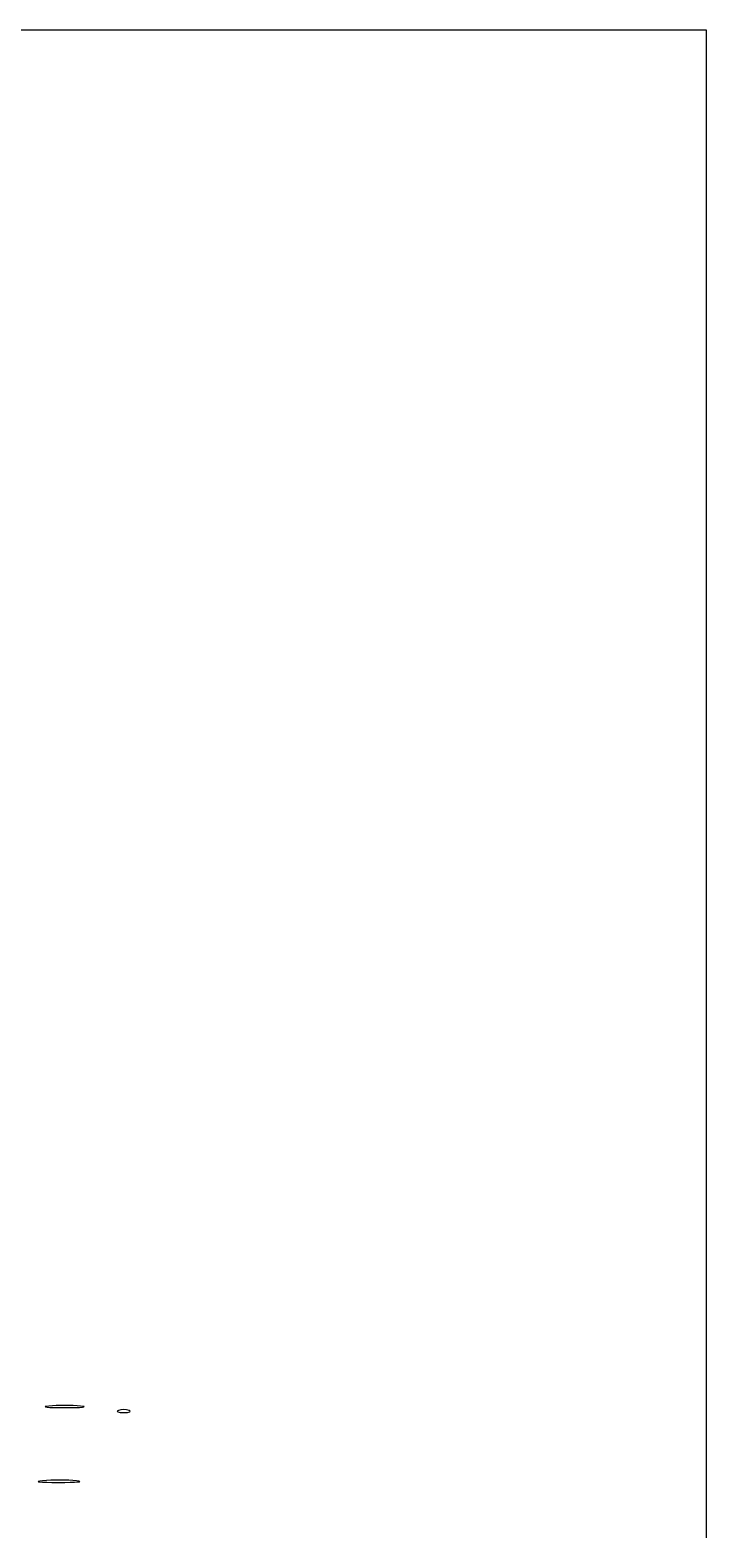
# Model space of a CAD drawing. Extents: x 759 to 1343, y 121 to 552.
# Drawn here: x 1245.8 to 1343.3, y 336.2 to 552.3 of the extents above; entities that cross this region are included whole.
import ezdxf

# ---------------------------------------------------------------- set-up
doc = ezdxf.new("R2010")
doc.units = 0
doc.layers.add('Ebene_1', color=7, linetype='CONTINUOUS')

msp = doc.modelspace()

# ---------------------------------------------------------------- linework, layer by layer
at = {"layer": 'Ebene_1', "color": 7}
for points in [[(759.149696, 336.765508), (759.149696, 552.287068), (1051.22584, 552.287068), (1343.30192, 552.287068), (1343.30192, 336.765508), (1343.30192, 121.243956), (1051.22584, 121.243956), (759.149696, 121.243956), (759.149696, 336.765508), (759.149696, 336.765508)], [(1253.09304, 353.964428), (1253.09304, 353.964428)], [(1260.09064, 353.326132), (1260.09064, 353.326132)], [(1252.50064, 343.187428), (1252.50064, 343.187388)]]:
    msp.add_lwpolyline(points, close=True, dxfattribs=at)
for points in [[(1248.52936, 353.964428), (1247.27432, 353.835268), (1248.30112, 353.729596), (1250.8112, 353.729596)], [(1253.09304, 353.964428), (1251.838, 354.093588), (1249.78432, 354.093588), (1248.52936, 353.964428)], [(1250.8112, 353.729596), (1253.3212, 353.729596), (1254.348, 353.835268), (1253.09304, 353.964428)], [(1258.56944, 353.326132), (1258.15112, 353.160052), (1258.49344, 353.024164), (1259.33008, 353.024164)], [(1260.09064, 353.326132), (1259.67232, 353.492204), (1258.98776, 353.492204), (1258.56944, 353.326132)], [(1259.33008, 353.024164), (1260.16672, 353.024164), (1260.50904, 353.160052), (1260.09064, 353.326132)], [(1247.63264, 343.191388), (1246.20144, 343.064916), (1247.22104, 342.959668), (1249.8984, 342.957492)], [(1252.50064, 343.187388), (1251.25448, 343.316036), (1249.06384, 343.317812), (1247.63264, 343.191388)], [(1249.8984, 342.957492), (1252.57584, 342.955092), (1253.7468, 343.058796), (1252.50064, 343.187428)]]:
    msp.add_open_spline(points, degree=3, dxfattribs=at)

doc.saveas('drawing.dxf')
